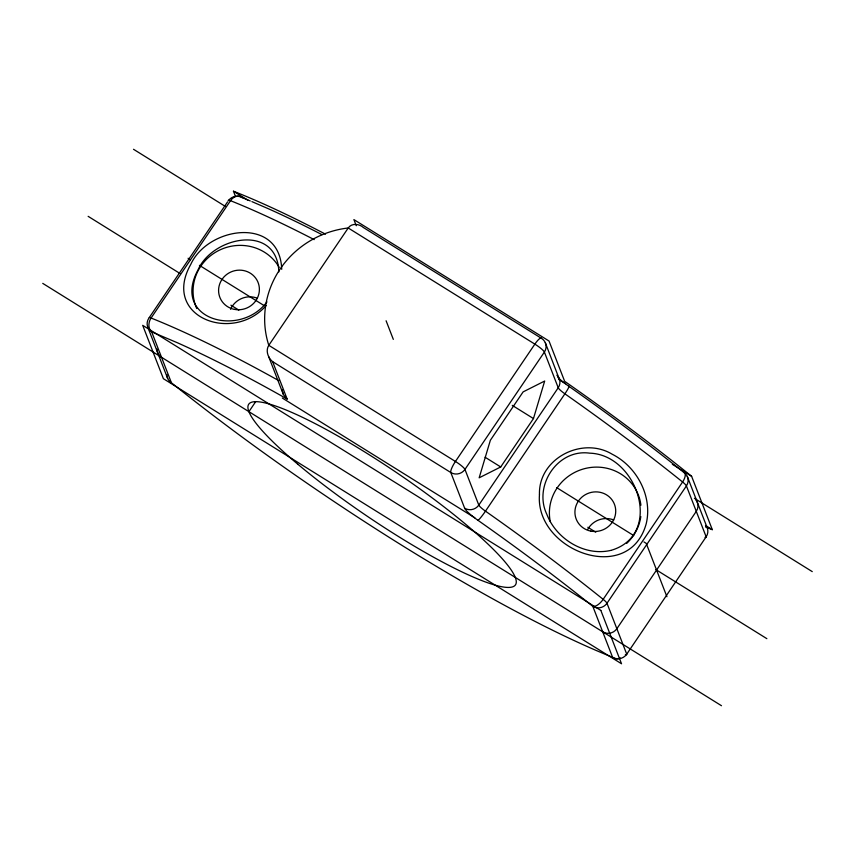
<?xml version="1.0" encoding="UTF-8"?>
<svg xmlns="http://www.w3.org/2000/svg" width="855" height="855" viewBox="0 0 855 855"><rect width="100%" height="100%" fill="white"/><g stroke="black" fill="none" stroke-linecap="round" stroke-linejoin="round"><path stroke-width="1.28" d="M533.467 418.565L544.678 381.031L523.121 391.889L490.364 440.272L479.163 477.806L500.72 466.958L533.467 418.565L512.263 405.366M149.593 317.087L227.526 201.94M248.912 411.672L255.613 401.775M266.974 301.911C239.486 338.42 171.118 319.321 198.018 269.913C212.489 236.525 277.17 223.08 278.848 271.911M266.14 305.566C232.646 343.838 161.071 316.874 190.772 264.387C207.893 226.639 279.884 215.717 281.723 269.336M611.635 550.182C664.025 534.14 637.114 454.443 589.726 453.171C557.578 448.576 533.146 485.843 546.815 514.304C556.316 539.045 584.67 556.669 611.069 550.331M242.435 197.74A10.26 8.112 -68.2 0 0 230.508 200.69A10.26 1.678 34.1 0 0 228.274 200.84A10.26 9.854 -21.2 0 1 242.435 197.74L250.291 200.946M251.894 201.609L268.491 208.791A414.953 67.716 34.1 0 1 321.833 234.569M625.347 654.62A10.26 1.678 34.1 0 0 626.726 654.161L706.155 536.812L686.415 485.918A10.26 1.678 34.1 0 0 682.589 481.985A425.213 69.394 34.1 0 0 564.899 393.824A10.26 1.678 34.1 0 1 558.23 387.764L544.389 352.068A10.26 9.854 -21.2 0 0 541.578 338.409L363.407 227.548C359.314 223.754 351.629 222.845 348.22 227.986L268.791 345.324C265.349 350.657 268.032 357.914 272.638 361.654L287.141 399.05L280.889 395.523A414.953 67.716 34.1 0 0 177.712 342.898L151.656 331.847A10.26 9.854 -21.2 0 1 148.845 318.188A10.26 1.678 34.1 0 1 151.079 318.028A425.213 69.394 34.1 0 1 278.858 380.678M558.796 379.492L565.583 383.713M235.392 196.19L233.468 191.231L248.207 200.401M672.329 464.308L691.61 476.299L712.311 529.673A425.213 69.394 34.1 0 1 705.514 526.947M133.519 149.283L225.303 206.386M694.41 498.294L812.25 571.621M705.503 525.44L712.311 529.673M188.079 258.274L190.344 259.685M199.418 265.339L264.056 305.556M556.637 487.607L633.747 535.593M643.954 541.942L646.22 543.353L666.921 596.726M485.084 457.233L500.72 466.958M88.14 216.336L179.913 273.44M230.903 305.171L238.844 310.109M587.834 527.268L595.764 532.205M655.817 569.569L766.86 638.664M272.638 361.654L450.799 472.516L464.65 508.201A20.509 3.345 34.1 0 0 477.977 520.321A414.953 67.716 34.1 0 1 592.825 606.366L612.565 657.26A10.26 8.112 -68.2 0 0 620.367 658.019M282.321 398.045L474.814 517.82M42.75 283.379L721.481 705.717M287.141 399.05L283.497 394.711L281.947 389.463M707.064 527.407L687.324 476.513M147.936 327.593L167.676 378.487M559.758 380.293L545.298 342.663M356.268 225.72L353.895 219.596L549.028 341.027L564.642 381.287A425.213 69.394 34.1 0 1 691.61 476.299M386.097 320.764L393.321 339.382M268.705 356.695L283.315 394.358M233.468 191.231A425.213 69.394 34.1 0 1 325.499 234.163M161.531 357.294A10.26 9.854 -21.2 0 1 156.999 349.075M587.748 529.352A20.52 19.708 -21.2 0 1 613.74 519.958M230.583 309.307A20.52 19.708 -21.2 0 1 257.408 298.235M695.585 499.48A10.26 9.854 -21.2 0 1 696.28 511.365L616.861 628.703A10.26 9.854 -21.2 0 1 602.7 631.813M705.022 537.346A10.26 1.678 34.1 0 0 706.155 536.812A10.26 9.854 -21.2 0 0 706.07 525.686M166.864 374.522A10.26 9.854 -21.2 0 0 171.395 382.741A414.953 67.716 34.1 0 0 612.565 657.26A10.26 9.854 -21.2 0 0 626.726 654.161L606.986 603.256A10.26 1.678 34.1 0 0 603.16 599.334A425.213 69.394 34.1 0 0 485.469 511.162A10.26 1.678 34.1 0 1 478.8 505.102L464.96 469.416A10.26 1.678 34.1 0 0 455.437 461.465L268.791 345.324A92.329 88.663 -21.2 0 1 348.22 227.986L534.867 344.127A10.26 1.678 34.1 0 1 544.389 352.068L464.96 469.416A10.26 9.854 -21.2 0 1 450.799 472.516A10.26 2.319 -58.1 0 1 455.437 461.465L534.867 344.127A10.26 2.319 -58.1 0 1 541.578 338.409M169.771 380.635A10.26 4.553 -51.2 0 0 171.395 382.741L151.656 331.847A10.26 8.112 -68.2 0 1 151.079 318.028L230.508 200.69A425.213 69.394 34.1 0 1 314.191 239.624M196.725 308.527A46.159 44.332 -21.2 0 1 218.869 250.43A46.159 44.332 -21.2 0 1 279.2 267.358M550.267 521.55A46.159 44.332 -21.2 0 1 588.122 467.867A46.159 44.332 -21.2 0 1 640.919 505.209M640.812 516.57A46.159 44.332 -21.2 0 1 626.64 543.438M556.872 375.206A10.26 9.854 -21.2 0 1 558.23 387.764L478.8 505.102A10.26 9.854 -21.2 0 1 464.65 508.201M683.605 472.259A10.26 9.854 -21.2 0 1 686.415 485.918L606.986 603.256A10.26 9.854 -21.2 0 1 592.825 606.366A10.26 4.553 -51.2 0 0 603.16 599.334L682.589 481.985A10.26 4.553 -51.2 0 0 683.605 472.259A414.953 67.716 34.1 0 0 568.735 386.204A20.509 3.345 34.1 0 1 557.877 377.344M477.966 520.321A10.26 1.058 -54.9 0 0 485.469 511.162L564.888 393.824A10.26 1.058 -54.9 0 0 568.746 386.214M539.462 494.671C534.941 550.599 628.906 586.199 646.22 523.72C652.75 496.413 636.9 466.659 612.233 454.251C582.287 436.039 538.18 458.526 539.462 494.671M600.83 610.406L142.689 325.327L163.391 378.701L621.532 663.769L600.83 610.406M297.636 464.073A161.061 26.281 34.1 0 0 514.646 585.761A161.061 26.281 34.1 0 0 334.059 433.816A161.061 26.281 34.1 0 0 297.636 464.073M234.452 309.382A20.52 19.708 -21.2 0 0 258.488 283.593A20.52 19.708 -21.2 0 0 224.021 276.881A20.52 19.708 -21.2 0 0 234.452 309.382M590.784 531.105A20.52 19.708 -21.2 0 0 614.82 505.316A20.52 19.708 -21.2 0 0 580.353 498.615A20.52 19.708 -21.2 0 0 590.784 531.105"/></g></svg>
